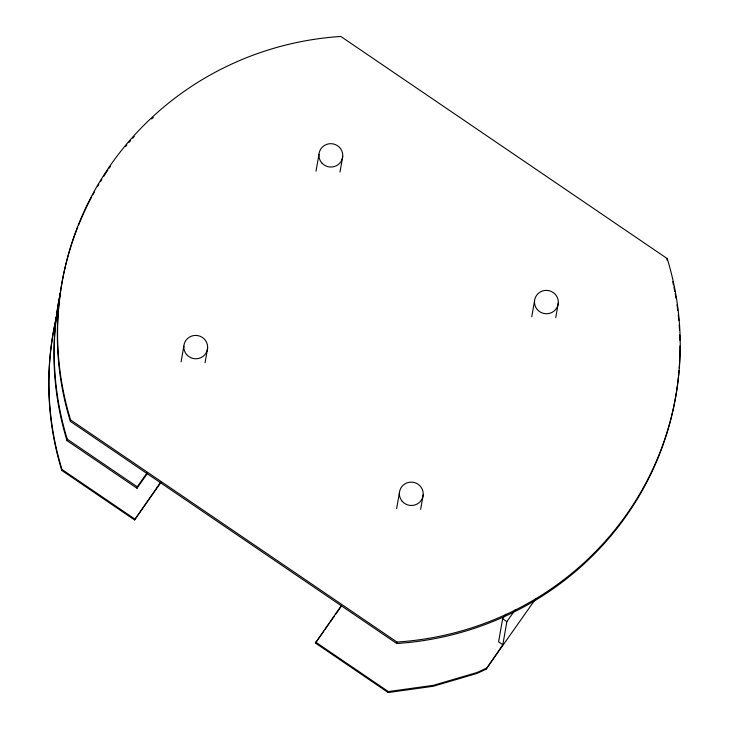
<?xml version="1.0" encoding="UTF-8"?>
<svg xmlns="http://www.w3.org/2000/svg" width="729" height="729" viewBox="0 0 729 729"><rect width="100%" height="100%" fill="white"/><g stroke="black" fill="none" stroke-linecap="round" stroke-linejoin="round"><path stroke-width="1.09" d="M161.073 482.288L134.546 519.941L61.792 470.433L61.965 469.467A305.943 299.482 9.9 0 1 56.415 317.006M147.486 473.358L136.997 488.248L66.995 440.617L67.25 439.168A305.943 299.482 9.9 0 1 60.27 293.258M679.009 370.578A305.943 299.482 9.9 0 1 396.74 643.497L70.358 421.38L70.604 419.931A305.943 299.482 9.9 0 1 340.817 36.45L667.208 258.567L666.953 260.016M136.997 488.248L137.243 486.808L147.085 472.848M134.546 519.941L160.59 482.252M181.102 361.812L183.845 346.102M205.077 362.696L207.619 348.107M316.012 171.187L318.947 154.357M339.987 172.071L342.73 156.361M535.806 598.637L486.079 669.204L476.821 673.487L433.254 686.271L388.183 692.55L315.429 643.042L341.482 605.352M396.658 508.514L399.401 492.804M388.183 692.55L388.347 691.584L315.602 642.076M396.74 643.497L396.995 642.058A305.943 299.482 9.9 0 0 667.208 258.567M420.642 509.389L423.184 494.809M531.76 316.769L534.503 301.059M486.079 669.204L502.828 644.718L506.855 621.637L515.367 609.553M505.908 614.119L502.627 618.766L498.6 641.848L502.828 644.718M555.744 317.653L558.286 303.064M315.429 643.042L323.84 631.104M325.134 629.264L329.016 623.76M330.31 621.919L334.192 616.415M335.486 614.574L341.309 606.309M486.252 668.247L476.985 672.53L433.418 685.306L388.347 691.584M502.627 618.766L506.855 621.637M70.604 419.931L396.995 642.058M67.25 439.168L137.243 486.808M61.965 469.467L134.71 518.975M672.721 281.676A305.943 299.482 9.9 0 1 673.441 284.966M673.906 287.162A305.943 299.482 9.9 0 1 674.781 291.554M675.191 293.76A305.943 299.482 9.9 0 1 675.956 298.17M676.986 304.786A305.943 299.482 9.9 0 1 677.733 310.326M678.243 314.764A305.943 299.482 9.9 0 1 678.799 320.341M679.173 324.806A305.943 299.482 9.9 0 1 679.528 330.392M679.747 334.866A305.943 299.482 9.9 0 1 679.92 340.452M679.984 346.029A305.943 299.482 9.9 0 1 679.182 368.345M70.358 421.38A305.943 299.482 9.9 0 1 77.693 227.33M78.522 225.252A305.943 299.482 9.9 0 1 91.726 196.885M92.783 194.916A305.943 299.482 9.9 0 1 94.405 191.973M97.741 186.132A305.943 299.482 9.9 0 1 98.88 184.2M100.62 181.321A305.943 299.482 9.9 0 1 101.805 179.407M103.6 176.564A305.943 299.482 9.9 0 1 107.91 170.012M109.168 168.162A305.943 299.482 9.9 0 1 110.444 166.321M125.406 146.702A305.943 299.482 9.9 0 1 126.846 144.98M129.042 142.41A305.943 299.482 9.9 0 1 130.518 140.715M132.751 138.191A305.943 299.482 9.9 0 1 134.254 136.523M151.632 118.955A305.943 299.482 9.9 0 1 153.281 117.424M66.995 440.617A305.943 299.482 9.9 0 1 60.243 293.614M61.792 470.433A305.943 299.482 9.9 0 1 56.498 316.878M402.226 501.333A11.937 11.682 9.9 0 0 422.538 497.789A11.937 11.682 9.9 0 0 409.115 482.297A11.937 11.682 9.9 0 0 402.226 501.333M537.328 309.588A11.937 11.682 9.9 0 0 557.639 306.043A11.937 11.682 9.9 0 0 544.226 290.552A11.937 11.682 9.9 0 0 537.328 309.588M321.771 162.886A11.937 11.682 9.9 0 0 342.083 159.341A11.937 11.682 9.9 0 0 328.661 143.85A11.937 11.682 9.9 0 0 321.771 162.886M186.66 354.631A11.937 11.682 9.9 0 0 206.972 351.086A11.937 11.682 9.9 0 0 193.559 335.595A11.937 11.682 9.9 0 0 186.66 354.631"/></g></svg>
